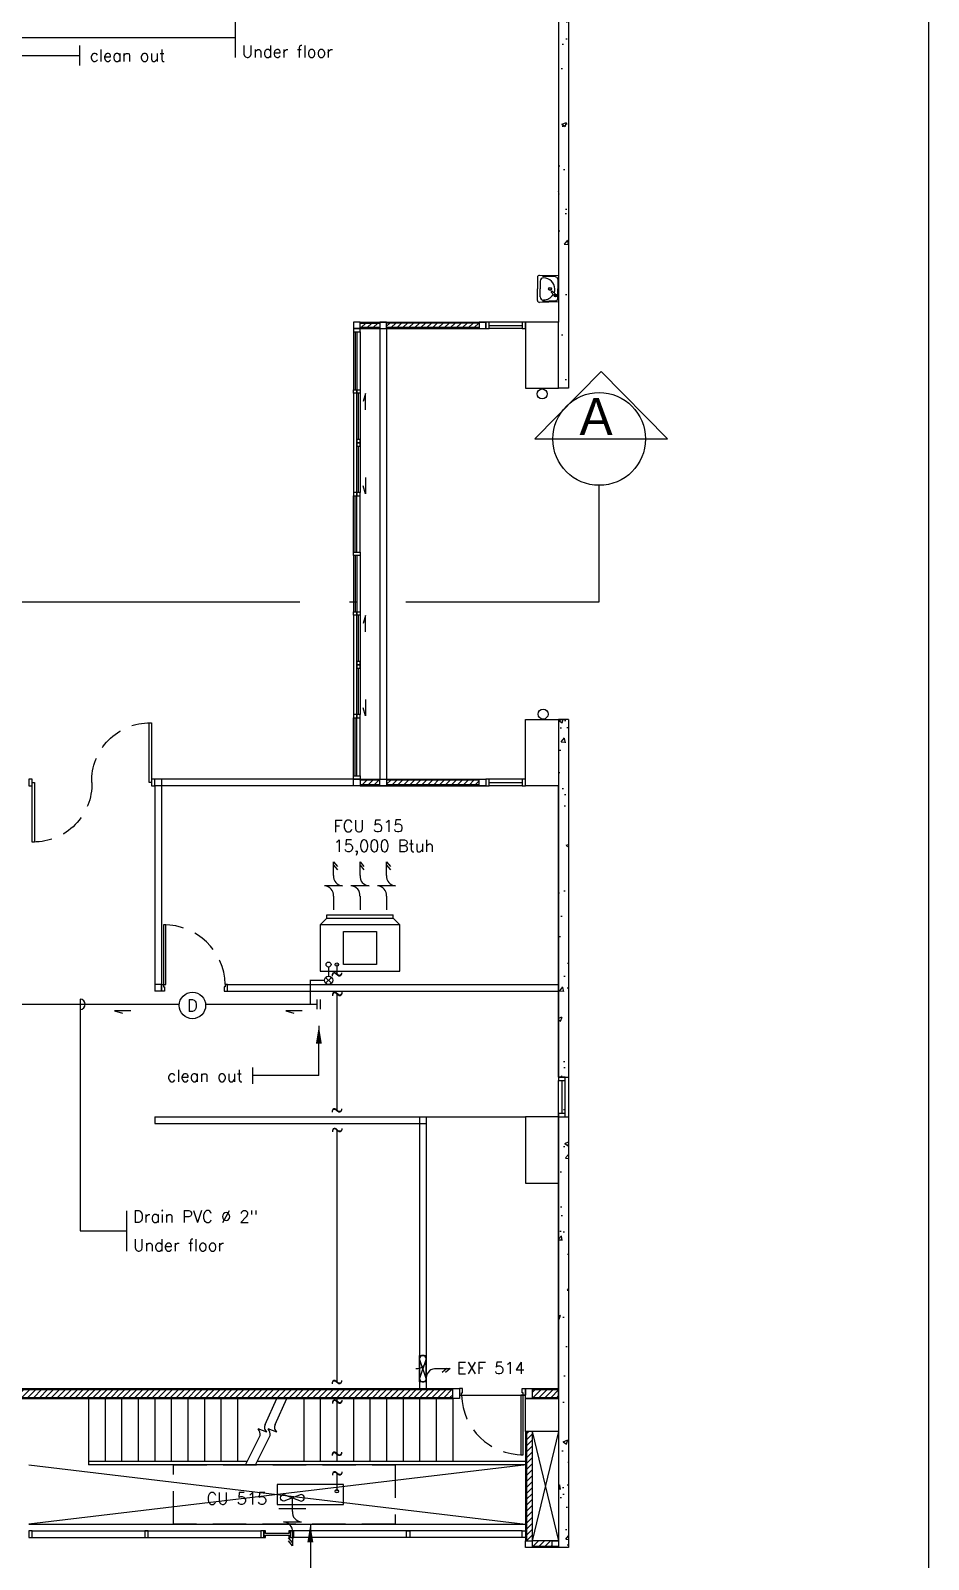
# Model space of a CAD drawing. Header units: millimetres. Extents: x -398 to 816, y -1 to 208.
# Drawn here: x 619.58 to 633.13, y 13.22 to 36.3 of the extents above; entities that cross this region are included whole.
import ezdxf
from ezdxf.enums import TextEntityAlignment as Align

# ---------------------------------------------------------------- set-up
doc = ezdxf.new("R2010")
doc.units = ezdxf.units.MM
doc.linetypes.add('ACAD_ISO04W100', pattern=[30, 24, -3, 0, -3])
doc.linetypes.add('DASHED', pattern=[0.75, 0.5, -0.25])
for name, color, linetype in [('AA_Column', 5, 'Continuous'), ('AA_Door', 3, 'Continuous'), ('AA_FD', 6, 'Continuous'), ('AA_Floor', 31, 'Continuous'), ('AA_furn', 11, 'Continuous'), ('AA_Hatch', 8, 'Continuous'), ('AA_Wall', 1, 'Continuous'), ('AA_Window', 4, 'Continuous'), ('AC DRAIN', 240, 'Continuous'), ('AC EXF', 171, 'Continuous'), ('AC FCU', 221, 'Continuous'), ('AC LINE', 171, 'Continuous')]:
    doc.layers.add(name, color=color, linetype=linetype)
doc.styles.add('Romand', font='romand.shx')
doc.styles.add('Romans', font='romans.shx')
doc.styles.add('style2', font='vit-s.shx', dxfattribs={"height": 3.2})
pattern_1 = [(50, (-498.769, -475.9068), (0.72873868, -0.06375634), [0.0762, -0.8382]), (355, (-498.769, -475.9068), (-0.1409713, 0.76422657), [0.06096, -0.67056]), (100.451, (-498.7083, -475.9121), (0.58777, 0.70046675), [0.06476, -0.71236]), (46.1842, (-498.769, -475.7036), (1.08431616, -0.1681693), [0.1143, -1.2573]), (96.6356, (-498.6786, -475.7176), (0.9496169, 0.9897022), [0.09714, -1.06854]), (351.184, (-498.769, -475.7036), (0.9496184, 0.9897005), [0.09144, -1.00584]), (21, (-498.6674, -475.7544), (0.60645952, -0.40906207), [0.0762, -0.8382]), (326, (-498.6674, -475.7544), (0.2472081, 0.73675186), [0.06096, -0.67056]), (71.4514, (-498.61686, -475.7885), (0.85366596, 0.32769143), [0.06476, -0.71236]), (37.5, (-498.769, -475.9068), (0.012354413, 0.338220155), [0, -0.662432, 0, -0.68072, 0, -0.6731]), (7.5, (-498.769, -475.9068), (0.26727865, 0.4007223), [0, -0.388112, 0, -0.647192, 0, -0.25654]), (327.5, (-498.99557, -475.9068), (0.54236238, -0.022914976), [0, -0.254, 0, -0.79248, 0, -1.05156]), (317.5, (-499.09717, -475.9068), (0.59251673, 0.10170596), [0, -0.3302, 0, -0.526288, 0, -0.74676])]
pattern_2 = [(45, (-407.057936, -475.90679), (-0.0449012806, 0.0449012806), [])]

# ---------------------------------------------------------------- blocks, each defined once
blk = doc.blocks.new('A$C5AC07C47')
at = {"color": 9}
for p, q in [((0, 0.195), (0.289, 0.204)), ((0, -0.195), (0, 0.195)), ((0.015, 0.147), (0.015, 0)), ((0.015, -0.147), (0.015, 0)), ((0.036, 0.113), (0.064, 0.085)), ((0.064, 0.113), (0.036, 0.085)), ((0.049, 0.182), (0.245, 0.188)), ((0.049, 0.079), (0.099, 0.035)), ((0.07, 0.1), (0.114, 0.049)), ((0.28, 0.118), (0.28, 0)), ((0.28, -0.117), (0.28, 0)), ((0.32, 0.174), (0.32, 0)), ((0.32, -0.174), (0.32, 0)), ((0, -0.195), (0.289, -0.204)), ((0.049, -0.182), (0.245, -0.188))]:
    blk.add_line(p, q, dxfattribs=at)
for centre, radius in [((0.05, 0.099), 0.02), ((0.13, 0), 0.0225), ((0.13, 0), 0.0175)]:
    blk.add_circle(centre, radius, dxfattribs=at)
for centre, radius, start, end in [((0.05, 0.147), 0.035, 91.7899, 180), ((0.234, -0.012), 0.179, 156.2049, 176.2467), ((0.234, 0.012), 0.179, 183.7533, 268.7556), ((0.234, -0.012), 0.179, 91.2444, 147.3706), ((0.101, 0.047), 0.0125, 261.8699, 8.1301), ((0.23, 0.118), 0.05, 0, 90), ((0.29, 0.174), 0.03, 0, 91.7899), ((0.05, -0.147), 0.035, 180, 268.2101), ((0.23, -0.117), 0.05, 270, 0), ((0.29, -0.174), 0.03, 268.2101, 0)]:
    blk.add_arc(centre, radius, start, end, dxfattribs=at)
blk = doc.blocks.new('c')
at = {"layer": 'AA_Column', "color": 9}
blk.add_lwpolyline([(0.25, -0.5), (0.25, -0.5), (0.25, 0.5), (-0.25, 0.5), (-0.25, -0.5), (-0.25, -0.5), (-0.25, -0.5), (0.25, -0.5)], close=True, dxfattribs=at)
blk = doc.blocks.new('door_90')
at = {"layer": 'AA_Door', "color": 9}
blk.add_lwpolyline([(0.07, 0.1), (0.07, 1), (0.035, 1), (0.035, 0.1)], close=True, dxfattribs=at)
for points in [[(0, 0), (0, 0.1), (0.035, 0.1), (0.035, 0.065), (0.05, 0.065), (0.05, 0), (0, 0)], [(1, 0), (1, 0.1), (0.965, 0.1), (0.965, 0.065), (0.95, 0.065), (0.95, 0), (1, 0)]]:
    blk.add_lwpolyline(points, dxfattribs=at)
at = {"layer": 'AA_Door', "color": 9, "linetype": 'DASHED', "ltscale": 0.75}
blk.add_arc((0.043, 0.077), 0.923, 1.5795, 90.5293, dxfattribs=at)
blk = doc.blocks.new('door_180s')
at = {"layer": 'AA_Door', "color": 9}
for points in [[(-0.1, 1.9), (0, 1.9), (0, 1.85), (-0.1, 1.85)], [(-0.05, 1.815), (0.85, 1.815), (0.85, 1.85), (-0.05, 1.85)], [(-0.05, 0.085), (-0.95, 0.085), (-0.95, 0.05), (-0.05, 0.05)], [(-0.1, 0.05), (0, 0.05), (0, 0), (-0.1, 0)]]:
    blk.add_lwpolyline(points, close=True, dxfattribs=at)
at = {"layer": 'AA_Door', "color": 9, "linetype": 'DASHED', "ltscale": 0.75}
for centre, start, end in [((-0.027, 1.826), 268.4655, 0.5022), ((-0.073, 0.074), 88.4655, 180.5022)]:
    blk.add_arc(centre, 0.877, start, end, dxfattribs=at)
blk = doc.blocks.new('AC')
at = {"layer": 'AC FCU', "color": 8}
for p, q in [((-0.4, 1.651), (-0.342, 1.578)), ((-0.4, 1.444), (-0.4, 1.651)), ((0, 1.444), (0, 1.651)), ((0, 1.651), (0.058, 1.578)), ((0.4, 1.651), (0.458, 1.578)), ((0.4, 1.444), (0.4, 1.651)), ((-0.4, 1.601), (-0.342, 1.528)), ((0, 1.601), (0.058, 1.528)), ((0.4, 1.601), (0.458, 1.528)), ((-0.264, 1.289), (-0.536, 1.289)), ((0.136, 1.289), (-0.136, 1.289)), ((0.536, 1.289), (0.264, 1.289)), ((-0.4, 1.134), (-0.4, 0.926)), ((0, 1.134), (0, 0.926)), ((0.4, 1.134), (0.4, 0.926))]:
    blk.add_line(p, q, dxfattribs=at)
at = {"layer": 'AC FCU'}
for p, q in [((-0.5, 0.8), (-0.6, 0.7)), ((-0.5, 0.8), (-0.5, 0.85)), ((-0.5, 0.85), (0.5, 0.85)), ((-0.5, 0.8), (0.5, 0.8)), ((0.5, 0.8), (0.5, 0.85)), ((0.5, 0.8), (0.6, 0.7))]:
    blk.add_line(p, q, dxfattribs=at)
blk.add_lwpolyline([(-0.6, 0), (0.6, 0), (0.6, 0.7), (-0.6, 0.7)], close=True, dxfattribs=at)
at = {"layer": 'AC FCU', "color": 8}
blk.add_lwpolyline([(-0.25, 0.1), (-0.25, 0.6), (0.25, 0.6), (0.25, 0.1)], close=True, dxfattribs=at)
at = {"layer": 'AC FCU'}
blk.add_circle((-0.35, 0.1), 0.025, dxfattribs=at)
at = {"layer": 'AC FCU', "color": 8}
for centre, start, end in [((-0.26, 1.429), 173.9498, 268.5513), ((0.14, 1.429), 173.9498, 268.5513), ((0.54, 1.429), 173.9498, 268.5513), ((-0.54, 1.148), 353.9498, 88.5513), ((-0.14, 1.148), 353.9498, 88.5513), ((0.26, 1.148), 353.9498, 88.5513)]:
    blk.add_arc(centre, 0.14, start, end, dxfattribs=at)
blk = doc.blocks.new('ACC1')
at = {"layer": 'AC FCU', "color": 8}
for p, q in [((-0.36, 0.474), (-0.36, 0.067)), ((-0.925, 0.27), (-0.852, 0.328)), ((-0.718, 0.27), (-0.925, 0.27)), ((-0.875, 0.27), (-0.802, 0.328)), ((-0.562, 0.407), (-0.562, 0.134)), ((-0.407, 0.27), (-0.2, 0.27))]:
    blk.add_line(p, q, dxfattribs=at)
at = {"layer": 'AC FCU'}
for p, q in [((0, 0.5), (-0.3, 0.5)), ((-0.3, 0.5), (-0.3, -0.5)), ((0, -0.5), (0, 0.5)), ((-0.3, -0.5), (0, -0.5))]:
    blk.add_line(p, q, dxfattribs=at)
blk.add_lwpolyline([(-0.25, 0.4, -1), (-0.15, 0.4), (-0.25, 0.141, 1), (-0.15, 0.141), (-0.25, 0.4)], format="xyb", dxfattribs=at)
blk.add_circle((-0.1, -0.4), 0.025, dxfattribs=at)
at = {"layer": 'AC FCU', "color": 8}
for centre, start, end in [((-0.703, 0.41), 263.9498, 358.5513), ((-0.422, 0.131), 83.9498, 178.5513)]:
    blk.add_arc(centre, 0.14, start, end, dxfattribs=at)
blk = doc.blocks.new('EXF280')
at = {"layer": 'AC EXF'}
for p, q in [((0, 0.462), (0.058, 0.389)), ((0, 0.255), (0, 0.462)), ((0, 0.412), (0.058, 0.339)), ((-0.2, 0.1), (0.2, 0.1)), ((-0.2, 0), (-0.2, 0.1)), ((0.2, 0), (-0.2, 0)), ((0.15, 0.1), (-0.15, 0)), ((-0.15, 0.1), (0.15, 0)), ((0.136, 0.1), (-0.136, 0.1)), ((0.2, 0.1), (0.2, 0))]:
    blk.add_line(p, q, dxfattribs=at)
for centre, radius, start, end in [((0.14, 0.24), 0.14, 173.9498, 268.5513), ((-0.15, 0.05), 0.05, 90, 270), ((-0.14, -0.04), 0.14, 353.9498, 88.5513), ((0.15, 0.05), 0.05, 270, 90)]:
    blk.add_arc(centre, radius, start, end, dxfattribs=at)
blk = doc.blocks.new('DOWN')
at = {"layer": 'AC DRAIN'}
for p, q in [((-0.044, -0.044), (0.044, 0.044)), ((0.044, -0.044), (-0.044, 0.044))]:
    blk.add_line(p, q, dxfattribs=at)
blk.add_circle((0, 0), 0.0625, dxfattribs=at)
blk = doc.blocks.new('POINT_Drain')
at = {"layer": 'Defpoints'}
blk.add_circle((0, 0), 0.2, dxfattribs=at)
at = {"layer": 'AC DRAIN', "insert": (0, 0), "char_height": 0.18, "width": 0.25231, "attachment_point": 5, "style": 'Romans'}
blk.add_mtext('D', dxfattribs=at)

msp = doc.modelspace()

# ---------------------------------------------------------------- hatches: boundary and pattern name
at = {"layer": 'AA_Hatch'}
h = msp.add_hatch(dxfattribs=at)
h.set_pattern_fill('AR-CONC', color=9, scale=0.004, style=0)
h.set_pattern_definition(pattern_1)
h.paths.add_polyline_path([(627.701, 43.399), (627.551, 43.399), (627.551, 37.899), (627.551, 36.899), (627.551, 31.899), (627.551, 30.899), (627.701, 30.899)])
h = msp.add_hatch(dxfattribs=at)
h.set_pattern_fill('ANSI31', color=9, scale=0.02, style=0)
h.set_pattern_definition(pattern_2)
h.paths.add_polyline_path([(626.351, 31.884), (624.951, 31.884), (624.951, 31.814), (626.351, 31.814)])
h.paths.add_polyline_path([(624.851, 31.884), (624.551, 31.884), (624.551, 31.814), (624.851, 31.814)])
h = msp.add_hatch(dxfattribs=at)
h.set_pattern_fill('AR-CONC', color=9, scale=0.004, style=0)
h.set_pattern_definition(pattern_1)
h.paths.add_polyline_path([(627.701, 25.899), (627.551, 25.899), (627.551, 20.499), (627.701, 20.499)])
h.paths.add_polyline_path([(627.701, 20.099), (627.551, 20.099), (627.551, 13.399), (627.701, 13.399)])
h = msp.add_hatch(dxfattribs=at)
h.set_pattern_fill('ANSI31', color=9, scale=0.02, style=0)
h.set_pattern_definition(pattern_2)
h.paths.add_polyline_path([(624.851, 24.984), (624.551, 24.984), (624.551, 24.914), (624.851, 24.914)])
h.paths.add_polyline_path([(626.351, 24.984), (624.951, 24.984), (624.951, 24.914), (626.351, 24.914)])
h = msp.add_hatch(dxfattribs=at)
h.set_pattern_fill('ANSI31', color=9, scale=0.02, style=0)
h.set_pattern_definition([(45, (-498.769, -475.90679), (-0.0449012806, 0.0449012806), [])])
h.paths.add_polyline_path([(625.951, 15.784), (619.151, 15.784), (619.151, 15.664), (625.951, 15.664)])
h.paths.add_polyline_path([(627.551, 15.784), (627.151, 15.784), (627.151, 15.664), (627.551, 15.664)])
h.paths.add_polyline_path([(627.151, 15.149), (627.066, 15.149), (627.066, 13.499), (627.151, 13.499)])
h.paths.add_polyline_path([(627.451, 13.499), (627.151, 13.499), (627.151, 13.414), (627.451, 13.414)])

# ---------------------------------------------------------------- linework, layer by layer
at = {"layer": 'AA_Column', "color": 9}
for points in [[(627.051, 18.899), (627.551, 18.899), (627.551, 19.899), (627.051, 19.899)], [(627.051, 15.649), (627.551, 15.649), (627.551, 15.149), (627.051, 15.149)]]:
    msp.add_lwpolyline(points, close=True, dxfattribs=at)
at = {"layer": 'AA_FD', "color": 6}
for centre in [(627.302, 30.813), (627.316, 25.98)]:
    msp.add_circle(centre, 0.075, dxfattribs=at)
at = {"layer": 'AA_Floor', "color": 9}
for p, q in [((625.551, 19.899), (627.051, 19.899)), ((626.051, 15.699), (627.051, 15.699)), ((620.451, 15.649), (620.451, 14.699)), ((620.701, 15.649), (620.701, 14.699)), ((620.951, 15.649), (620.951, 14.699)), ((621.201, 15.649), (621.201, 14.699)), ((621.451, 15.649), (621.451, 14.699)), ((621.701, 15.649), (621.701, 14.699)), ((621.951, 15.649), (621.951, 14.699)), ((622.201, 15.649), (622.201, 14.699)), ((622.451, 15.649), (622.451, 14.699)), ((622.701, 15.649), (622.701, 14.699)), ((623.701, 15.649), (623.701, 14.699)), ((623.951, 15.649), (623.951, 14.699)), ((624.201, 15.649), (624.201, 14.699)), ((624.451, 15.649), (624.451, 14.699)), ((624.701, 15.649), (624.701, 14.699)), ((624.951, 15.649), (624.951, 14.699)), ((625.201, 15.649), (625.201, 14.699)), ((625.451, 15.649), (625.451, 14.699)), ((625.701, 15.649), (625.701, 14.699)), ((625.951, 15.649), (625.951, 14.699)), ((627.066, 14.649), (619.551, 13.749)), ((619.551, 14.649), (627.051, 13.749)), ((619.551, 13.749), (627.051, 13.749))]:
    msp.add_line(p, q, dxfattribs=at)
at = {"layer": 'AA_Wall', "color": 9}
for p, q in [((627.701, 43.399), (627.701, 30.899)), ((627.551, 36.899), (627.551, 31.899)), ((627.551, 36.899), (627.551, 31.899)), ((624.551, 31.899), (626.451, 31.899)), ((624.551, 31.884), (624.851, 31.884)), ((624.851, 31.884), (624.551, 31.884)), ((626.351, 31.884), (624.951, 31.884)), ((624.551, 31.814), (624.851, 31.814)), ((624.851, 31.814), (624.551, 31.814)), ((624.551, 31.799), (626.451, 31.799)), ((624.851, 31.799), (624.851, 24.999)), ((626.351, 31.814), (624.951, 31.814)), ((624.951, 31.799), (624.951, 24.999)), ((627.051, 30.899), (627.151, 30.899)), ((627.701, 30.899), (627.551, 30.899)), ((627.701, 25.899), (627.551, 25.899)), ((627.551, 25.899), (627.551, 20.499)), ((627.701, 25.899), (627.701, 20.499)), ((624.451, 24.999), (621.451, 24.999)), ((621.551, 24.999), (621.551, 21.799)), ((624.551, 24.999), (626.451, 24.999)), ((624.851, 24.984), (624.551, 24.984)), ((626.351, 24.984), (624.951, 24.984)), ((621.451, 24.899), (621.451, 21.799)), ((624.451, 24.899), (621.451, 24.899)), ((624.851, 24.914), (624.551, 24.914)), ((624.551, 24.899), (626.451, 24.899)), ((626.351, 24.914), (624.951, 24.914)), ((627.551, 20.499), (627.551, 24.899)), ((621.551, 21.899), (621.451, 21.899)), ((621.551, 21.799), (621.451, 21.799)), ((622.501, 21.799), (627.551, 21.799)), ((622.516, 21.899), (627.551, 21.899)), ((627.551, 20.499), (627.701, 20.499)), ((627.701, 20.499), (627.701, 19.899)), ((627.551, 19.899), (627.551, 20.099)), ((621.451, 19.899), (621.451, 19.799)), ((621.451, 19.899), (625.551, 19.899)), ((625.451, 19.899), (625.451, 15.799)), ((625.551, 19.899), (625.551, 15.799)), ((627.551, 19.899), (627.701, 19.899)), ((627.551, 19.899), (627.551, 13.399)), ((627.701, 19.899), (627.701, 13.399)), ((621.451, 19.799), (625.551, 19.799)), ((627.551, 15.649), (627.551, 18.899)), ((619.051, 15.799), (625.951, 15.799)), ((619.151, 15.784), (625.951, 15.784)), ((627.151, 15.799), (627.551, 15.799)), ((627.151, 15.784), (627.551, 15.784)), ((619.051, 15.649), (625.951, 15.649)), ((619.051, 15.649), (625.951, 15.649)), ((619.151, 15.664), (625.951, 15.664)), ((623.12, 15.256), (623.296, 15.649)), ((623.12, 15.256), (623.296, 15.649)), ((623.272, 15.256), (623.448, 15.649)), ((623.272, 15.256), (623.448, 15.649)), ((627.151, 15.664), (627.551, 15.664)), ((627.151, 15.649), (627.551, 15.649)), ((622.823, 14.649), (623.045, 15.087)), ((622.849, 14.699), (623.045, 15.087)), ((622.975, 14.649), (623.196, 15.087)), ((623, 14.699), (623.196, 15.087)), ((623.145, 15.141), (623.014, 15.189)), ((623.145, 15.141), (623.014, 15.189)), ((623.297, 15.141), (623.165, 15.189)), ((623.297, 15.141), (623.165, 15.189)), ((627.051, 15.149), (627.051, 13.499)), ((627.066, 15.149), (627.066, 13.499)), ((627.151, 15.149), (627.551, 13.499)), ((627.551, 15.149), (627.151, 13.499)), ((627.151, 15.149), (627.151, 13.499)), ((627.551, 15.149), (627.551, 13.499)), ((627.551, 15.149), (627.551, 13.499)), ((627.551, 15.149), (627.551, 13.499)), ((620.451, 14.699), (620.451, 14.649)), ((622.849, 14.699), (620.451, 14.699)), ((627.051, 14.649), (620.451, 14.649)), ((627.051, 14.699), (623, 14.699)), ((627.051, 14.149), (627.051, 14.099)), ((619.601, 13.649), (623.051, 13.649)), ((621.351, 13.549), (621.351, 13.649)), ((627.001, 13.649), (623.551, 13.649)), ((625.251, 13.549), (625.251, 13.649)), ((619.601, 13.549), (623.051, 13.549)), ((627.001, 13.549), (623.551, 13.549)), ((627.551, 13.499), (627.151, 13.499)), ((627.551, 13.414), (627.151, 13.414)), ((627.701, 13.399), (627.151, 13.399)), ((627.701, 13.399), (627.551, 13.399))]:
    msp.add_line(p, q, dxfattribs=at)
for points in [[(624.451, 31.799), (624.551, 31.799), (624.551, 31.899), (624.451, 31.899)], [(624.451, 31.799), (624.551, 31.799), (624.551, 31.899), (624.451, 31.899)], [(624.851, 31.799), (624.951, 31.799), (624.951, 31.899), (624.851, 31.899)], [(624.851, 31.799), (624.951, 31.799), (624.951, 31.899), (624.851, 31.899)], [(626.351, 31.799), (626.451, 31.799), (626.451, 31.899), (626.351, 31.899)], [(624.451, 24.999), (624.551, 24.999), (624.551, 24.899), (624.451, 24.899)], [(624.451, 24.999), (624.551, 24.999), (624.551, 24.899), (624.451, 24.899)], [(624.851, 24.999), (624.951, 24.999), (624.951, 24.899), (624.851, 24.899)], [(624.851, 24.999), (624.951, 24.999), (624.951, 24.899), (624.851, 24.899)], [(626.351, 24.999), (626.451, 24.999), (626.451, 24.899), (626.351, 24.899)], [(625.951, 15.799), (626.051, 15.799), (626.051, 15.649), (625.951, 15.649)], [(627.051, 15.799), (627.151, 15.799), (627.151, 15.649), (627.051, 15.649)], [(627.151, 13.399), (627.051, 13.399), (627.051, 13.499), (627.151, 13.499)], [(627.051, 13.499), (627.151, 13.499), (627.151, 13.399), (627.051, 13.399)], [(627.451, 13.499), (627.551, 13.499), (627.551, 13.399), (627.451, 13.399)]]:
    msp.add_lwpolyline(points, close=True, dxfattribs=at)
for centre, radius, start, end in [((623.188, 15.211), 0.0814, 146.1564, 238.4357), ((623.188, 15.211), 0.0814, 146.1564, 238.4357), ((623.339, 15.211), 0.0814, 146.1564, 238.4357), ((623.339, 15.211), 0.0814, 146.1564, 238.4357), ((622.918, 15.104), 0.128, 352.3033, 41.477), ((622.918, 15.104), 0.128, 352.3033, 41.477), ((623.069, 15.104), 0.128, 352.3033, 41.477), ((623.069, 15.104), 0.128, 352.3033, 41.477)]:
    msp.add_arc(centre, radius, start, end, dxfattribs=at)
at = {"layer": 'AA_Window', "color": 9}
for p, q in [((627.001, 31.899), (626.501, 31.899)), ((624.451, 31.749), (624.451, 30.874)), ((624.476, 31.749), (624.476, 30.874)), ((624.501, 31.749), (624.501, 30.874)), ((624.551, 31.749), (624.551, 30.874)), ((626.501, 31.849), (627.001, 31.849)), ((627.001, 31.799), (626.501, 31.799)), ((624.451, 30.824), (624.451, 29.324)), ((624.501, 30.049), (624.501, 30.824)), ((624.526, 30.124), (624.526, 30.824)), ((624.551, 30.824), (624.551, 29.324)), ((624.632, 30.818), (624.6, 30.698)), ((624.632, 30.571), (624.632, 30.818)), ((624.551, 30.074), (624.501, 30.074)), ((624.501, 29.324), (624.501, 30.049)), ((624.526, 29.324), (624.526, 30.024)), ((624.632, 29.552), (624.632, 29.305)), ((624.632, 29.305), (624.6, 29.425)), ((624.451, 28.424), (624.451, 29.274)), ((624.476, 28.424), (624.476, 29.274)), ((624.501, 28.424), (624.501, 29.274)), ((624.551, 28.424), (624.551, 29.274)), ((624.451, 28.374), (624.451, 27.524)), ((624.476, 28.374), (624.476, 27.524)), ((624.501, 28.374), (624.501, 27.524)), ((624.551, 28.374), (624.551, 27.524)), ((624.451, 27.474), (624.451, 25.974)), ((624.501, 26.699), (624.501, 27.474)), ((624.526, 26.774), (624.526, 27.474)), ((624.551, 27.474), (624.551, 25.974)), ((624.632, 27.468), (624.6, 27.348)), ((624.632, 27.221), (624.632, 27.468)), ((624.551, 26.724), (624.501, 26.724)), ((624.501, 25.974), (624.501, 26.699)), ((624.526, 25.974), (624.526, 26.674)), ((624.632, 26.202), (624.632, 25.955)), ((624.451, 25.049), (624.451, 25.924)), ((624.476, 25.049), (624.476, 25.924)), ((624.501, 25.049), (624.501, 25.924)), ((624.551, 25.049), (624.551, 25.924)), ((624.632, 25.955), (624.6, 26.075)), ((627.001, 24.999), (626.501, 24.999)), ((626.501, 24.949), (627.001, 24.949)), ((627.001, 24.899), (626.501, 24.899)), ((627.551, 19.949), (627.551, 20.449)), ((627.601, 20.449), (627.601, 19.949)), ((627.651, 19.949), (627.651, 20.449))]:
    msp.add_line(p, q, dxfattribs=at)
for points in [[(626.451, 31.899), (626.451, 31.799), (626.501, 31.799), (626.501, 31.899)], [(627.001, 31.899), (627.001, 31.799), (627.051, 31.799), (627.051, 31.899)], [(624.451, 31.749), (624.551, 31.749), (624.551, 31.799), (624.451, 31.799)], [(624.451, 30.874), (624.501, 30.874), (624.501, 30.824), (624.451, 30.824)], [(624.501, 30.874), (624.551, 30.874), (624.551, 30.824), (624.501, 30.824)], [(624.501, 30.074), (624.551, 30.074), (624.551, 30.124), (624.501, 30.124)], [(624.501, 30.024), (624.551, 30.024), (624.551, 30.074), (624.501, 30.074)], [(624.451, 29.274), (624.501, 29.274), (624.501, 29.324), (624.451, 29.324)], [(624.501, 29.274), (624.551, 29.274), (624.551, 29.324), (624.501, 29.324)], [(624.451, 28.424), (624.551, 28.424), (624.551, 28.374), (624.451, 28.374)], [(624.451, 27.524), (624.501, 27.524), (624.501, 27.474), (624.451, 27.474)], [(624.501, 27.524), (624.551, 27.524), (624.551, 27.474), (624.501, 27.474)], [(624.501, 26.724), (624.551, 26.724), (624.551, 26.774), (624.501, 26.774)], [(624.501, 26.674), (624.551, 26.674), (624.551, 26.724), (624.501, 26.724)], [(624.451, 25.924), (624.501, 25.924), (624.501, 25.974), (624.451, 25.974)], [(624.501, 25.924), (624.551, 25.924), (624.551, 25.974), (624.501, 25.974)], [(624.451, 25.049), (624.551, 25.049), (624.551, 24.999), (624.451, 24.999)], [(626.451, 24.999), (626.451, 24.899), (626.501, 24.899), (626.501, 24.999)], [(627.001, 24.999), (627.001, 24.899), (627.051, 24.899), (627.051, 24.999)], [(627.651, 20.499), (627.551, 20.499), (627.551, 20.449), (627.651, 20.449)], [(627.651, 19.949), (627.551, 19.949), (627.551, 19.899), (627.651, 19.899)], [(619.551, 13.649), (619.551, 13.549), (619.601, 13.549), (619.601, 13.649)], [(621.301, 13.649), (621.301, 13.549), (621.351, 13.549), (621.351, 13.649)], [(623.051, 13.649), (623.051, 13.549), (623.101, 13.549), (623.101, 13.649)], [(623.101, 13.649), (623.101, 13.549), (623.126, 13.549), (623.126, 13.586), (623.476, 13.586), (623.476, 13.549), (623.501, 13.549), (623.501, 13.649), (623.476, 13.649), (623.476, 13.611), (623.126, 13.611), (623.126, 13.649)], [(623.501, 13.649), (623.501, 13.549), (623.551, 13.549), (623.551, 13.649)], [(625.301, 13.649), (625.301, 13.549), (625.251, 13.549), (625.251, 13.649)], [(627.051, 13.649), (627.051, 13.549), (627.001, 13.549), (627.001, 13.649)]]:
    msp.add_lwpolyline(points, close=True, dxfattribs=at)
at = {"layer": 'AC DRAIN', "color": 2}
for p, q in [((622.668, 36.499), (622.668, 35.893)), ((617.747, 36.196), (622.668, 36.196)), ((620.319, 35.774), (620.319, 36.074)), ((618.069, 35.924), (620.319, 35.924)), ((620.325, 21.677), (620.325, 18.177)), ((623.93, 21.274), (623.93, 21.024)), ((623.93, 20.524), (623.93, 21.004)), ((622.93, 20.646), (622.93, 20.396)), ((623.93, 20.524), (622.93, 20.524)), ((621.025, 18.48), (621.025, 17.874)), ((620.325, 18.177), (621.025, 18.177))]:
    msp.add_line(p, q, dxfattribs=at)
at = {"layer": 'AC DRAIN', "color": 1}
for p, q in [((621.09, 21.499), (620.842, 21.499)), ((620.842, 21.499), (620.963, 21.467)), ((623.678, 21.499), (623.43, 21.499)), ((623.43, 21.499), (623.551, 21.467))]:
    msp.add_line(p, q, dxfattribs=at)
at = {"layer": 'AC DRAIN', "const_width": 0.02}
for points in [[(624.076, 22.161), (624.076, 22.024)], [(623.801, 21.599), (623.901, 21.599)], [(623.901, 21.674), (623.901, 21.524)], [(623.951, 21.674), (623.951, 21.524)]]:
    msp.add_lwpolyline(points, dxfattribs=at)
at = {"layer": 'AC DRAIN', "linetype": 'DASHED', "const_width": 0.02}
for points in [[(623.801, 21.599), (623.801, 21.961), (624.014, 21.961)], [(618.829, 21.599), (621.821, 21.599)], [(622.22, 21.599), (623.801, 21.599)]]:
    msp.add_lwpolyline(points, dxfattribs=at)
at = {"layer": 'AC DRAIN'}
msp.add_circle((624.076, 22.199), 0.0375, dxfattribs=at)
at = {"layer": 'AC DRAIN', "color": 2}
msp.add_arc((620.322, 21.599), 0.0782, 272.2809, 87.7191, dxfattribs=at)
msp.add_solid([(623.885, 21.004), (623.93, 21.274), (623.975, 21.004)], dxfattribs=at)
at = {"layer": 'AC FCU', "color": 5}
for p, q in [((628.193, 31.152), (627.193, 30.134)), ((628.193, 31.152), (629.193, 30.134)), ((627.193, 30.134), (629.193, 30.134)), ((628.163, 27.673), (628.163, 29.434))]:
    msp.add_line(p, q, dxfattribs=at)
at = {"layer": 'AC FCU', "color": 5, "linetype": 'ACAD_ISO04W100', "ltscale": 0.25}
msp.add_line((564.443, 27.673), (628.163, 27.673), dxfattribs=at)
at = {"layer": 'AC FCU', "color": 8}
msp.add_lwpolyline([(555.694, 56.078), (633.135, 56.078), (633.135, 0), (555.694, 0)], close=True, dxfattribs=at)
at = {"layer": 'AC FCU', "color": 2, "linetype": 'DASHED'}
msp.add_lwpolyline([(621.737, 14.649), (625.08, 14.649), (625.08, 13.749), (621.737, 13.749)], close=True, dxfattribs=at)
at = {"layer": 'AC FCU', "color": 5}
msp.add_circle((628.163, 30.134), 0.7, dxfattribs=at)
at = {"layer": 'AC LINE'}
for p, q in [((624.201, 22.199), (624.201, 22.042)), ((624.201, 21.74), (624.201, 19.986)), ((624.201, 19.688), (624.201, 15.89)), ((624.201, 15.586), (624.201, 14.8)), ((624.201, 14.504), (624.201, 14.249))]:
    msp.add_line(p, q, dxfattribs=at)
at = {"layer": 'AC LINE', "color": 2}
msp.add_line((623.801, 13.749), (623.801, 12.575), dxfattribs=at)
msp.add_solid([(623.756, 13.479), (623.801, 13.749), (623.846, 13.479)], dxfattribs=at)

# ---------------------------------------------------------------- block references
at = {"layer": 'AA_furn', "color": 9, "rotation": 180}
msp.add_blockref('A$C5AC07C47', (627.551, 32.399), dxfattribs=at)
at = {"layer": 'AA_Wall', "color": 9}
for name, p in [('c', (627.301, 31.399)), ('door_90', (621.551, 21.799))]:
    msp.add_blockref(name, p, dxfattribs=at)
at = {"layer": 'AA_Wall', "color": 9, "xscale": -1}
for name, p, rotation in [('c', (627.301, 25.399), 180), ('door_180s', (619.551, 24.999), 270)]:
    msp.add_blockref(name, p, dxfattribs=dict(at, rotation=rotation))
at = {"layer": 'AA_Wall', "color": 9, "rotation": 180}
msp.add_blockref('door_90', (627.051, 15.799), dxfattribs=at)
at = {"layer": 'AC DRAIN'}
msp.add_blockref('DOWN', (624.076, 21.961), dxfattribs=at)
at = {"layer": 'AC DRAIN', "color": 9}
msp.add_blockref('POINT_Drain', (622.02, 21.582), dxfattribs=at)
at = {"layer": 'AC EXF', "rotation": 270}
msp.add_blockref('EXF280', (625.451, 16.099), dxfattribs=at)
at = {"layer": 'AC FCU'}
msp.add_blockref('AC', (624.551, 22.099), dxfattribs=at)
at = {"layer": 'AC FCU', "rotation": 90}
msp.add_blockref('ACC1', (623.801, 14.349), dxfattribs=at)

# ---------------------------------------------------------------- texts
at = {"layer": 'AC DRAIN', "color": 2, "style": 'Romans'}
msp.add_text('clean out', height=0.18, dxfattribs=at).set_placement((620.469, 35.924), align=Align.MIDDLE_LEFT)
for s, p in [('Under floor', (622.768, 35.893)), ('Drain PVC %%C 2" ', (621.125, 18.304)), ('Under floor', (621.125, 17.874))]:
    msp.add_text(s, height=0.18, dxfattribs=at).set_placement(p)
msp.add_text('clean out', height=0.18, dxfattribs=at).set_placement((622.78, 20.521), align=Align.MIDDLE_RIGHT)
at = {"layer": 'AC EXF', "style": 'Romans'}
msp.add_text('EXF 514', height=0.18, dxfattribs=at).set_placement((626.014, 16.019))
at = {"layer": 'AC FCU', "style": 'style2'}
msp.add_text('A', height=0.56, dxfattribs=at).set_placement((627.866, 30.194))
at = {"layer": 'AC FCU', "style": 'Romans'}
for s, p in [('FCU 515', (624.151, 24.2)), ('15,000 Btuh', (624.151, 23.9))]:
    msp.add_text(s, height=0.18, rotation=0.0892, dxfattribs=at).set_placement(p)
msp.add_text('CU 515', height=0.18, dxfattribs=at).set_placement((623.151, 14.049), align=Align.RIGHT)
at = {"layer": 'AC LINE', "style": 'Romand'}
for p in [(624.201, 22.038), (624.205, 21.742), (624.201, 19.983), (624.205, 19.687), (624.201, 15.882), (624.205, 15.586), (624.201, 14.798), (624.205, 14.503)]:
    msp.add_text('~', height=0.18, rotation=180, dxfattribs=at).set_placement(p, align=Align.MIDDLE)

doc.saveas('drawing.dxf')
